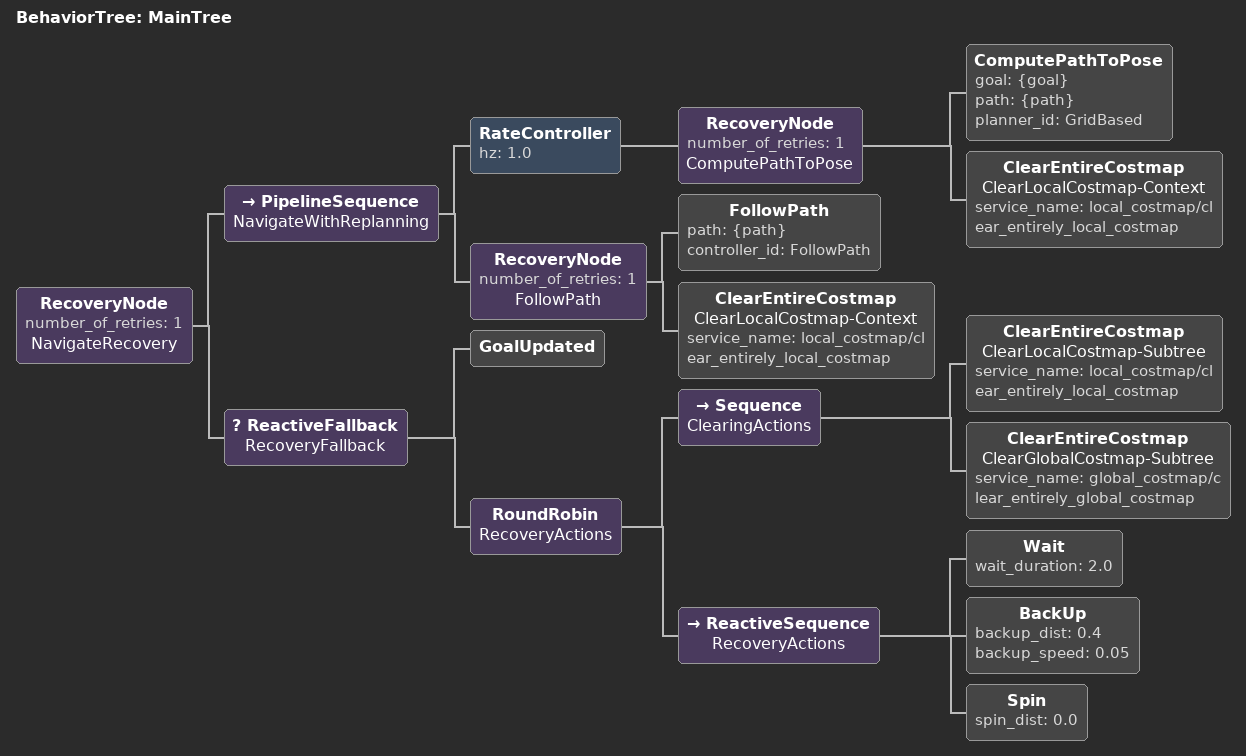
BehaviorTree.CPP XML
<root main_tree_to_execute="MainTree">
  <BehaviorTree ID="MainTree">
    <RecoveryNode number_of_retries="1" name="NavigateRecovery">
      <PipelineSequence name="NavigateWithReplanning">
        <RateController hz="1.0">
          <RecoveryNode number_of_retries="1" name="ComputePathToPose">
            <ComputePathToPose goal="{goal}" path="{path}" planner_id="GridBased"/>
            <ClearEntireCostmap name="ClearLocalCostmap-Context" service_name="local_costmap/clear_entirely_local_costmap"/>
          </RecoveryNode>
        </RateController>
        <RecoveryNode number_of_retries="1" name="FollowPath">
          <FollowPath path="{path}" controller_id="FollowPath"/>
          <ClearEntireCostmap name="ClearLocalCostmap-Context" service_name="local_costmap/clear_entirely_local_costmap"/>
        </RecoveryNode>
      </PipelineSequence>
        <ReactiveFallback name="RecoveryFallback">
          <GoalUpdated/>
          <RoundRobin name="RecoveryActions">
            <Sequence name="ClearingActions">
              <ClearEntireCostmap name="ClearLocalCostmap-Subtree" service_name="local_costmap/clear_entirely_local_costmap"/>
              <ClearEntireCostmap name="ClearGlobalCostmap-Subtree" service_name="global_costmap/clear_entirely_global_costmap"/>
            </Sequence>
            <ReactiveSequence name="RecoveryActions">
              <Wait wait_duration="2.0"/>
              <BackUp backup_dist="0.4" backup_speed="0.05"/>
              <Spin spin_dist="0.0"/>
            </ReactiveSequence>
          </RoundRobin>
        </ReactiveFallback>
    </RecoveryNode>
  </BehaviorTree>
</root>
